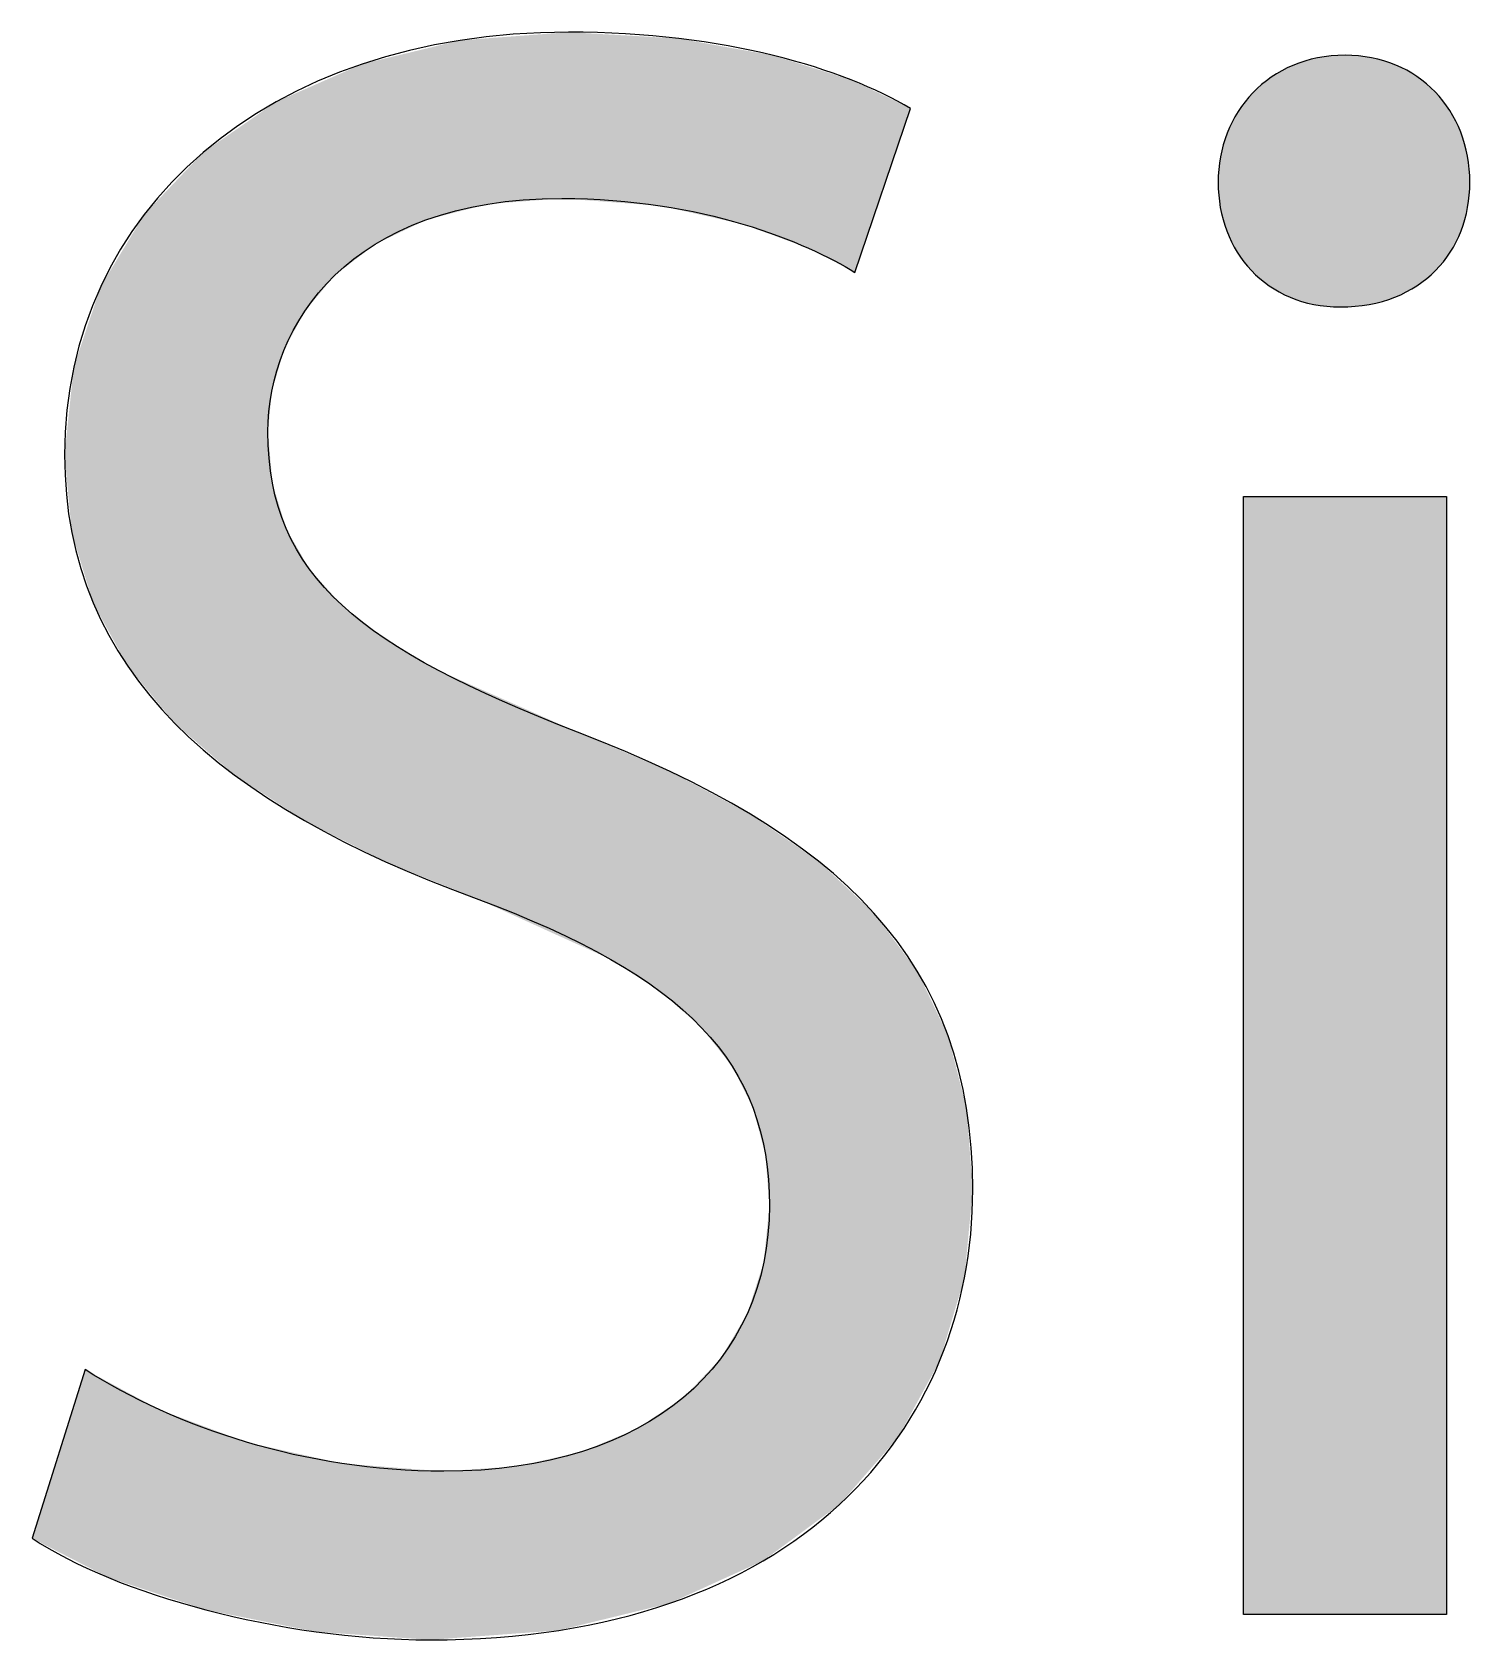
# Model space of a CAD drawing. Extents: x 0 to 360, y -268 to 0.
# Drawn here: x 243.298 to 245.164, y -177.433 to -175.346 of the extents above; entities that cross this region are included whole.
import ezdxf

# ---------------------------------------------------------------- set-up
doc = ezdxf.new("R2010")
doc.units = 0
doc.layers.add('LAYER_1', color=7, linetype='CONTINUOUS')

# ---------------------------------------------------------------- blocks, each defined once
blk = doc.blocks.new('*U263')
at = {"layer": 'LAYER_1', "color": 250}
for points in [[(243.8256, -175.586), (243.8146, -175.3665), (243.8256, -175.3638)], [(243.8325, -175.5842), (243.8256, -175.3638), (243.8325, -175.3622)], [(243.8536, -175.5788), (243.8325, -175.3622), (243.8536, -175.3571)], [(243.8745, -175.5735), (243.8536, -175.3571), (243.8745, -175.3555)], [(243.8898, -175.5696), (243.8745, -175.3555), (243.8898, -175.3543)], [(243.9272, -175.5667), (243.8898, -175.3543), (243.9272, -175.3515)], [(243.9817, -175.5625), (243.9272, -175.3515), (243.9817, -175.3474)], [(243.9855, -175.5622), (243.9817, -175.3474), (243.9855, -175.3471)], [(243.9944, -175.5629), (243.9855, -175.3471), (243.9944, -175.3464)], [(243.9855, -175.5622), (243.9855, -175.3471), (243.9944, -175.5629)], [(243.9944, -175.5629), (243.9944, -175.3464), (244.0061, -175.5638)], [(244.0061, -175.5638), (244.0061, -175.3471), (244.011, -175.5641)], [(244.011, -175.5641), (244.011, -175.3474), (244.0491, -175.567)], [(244.0491, -175.567), (244.0491, -175.3496), (244.0833, -175.5695)], [(244.0833, -175.5695), (244.0833, -175.3515), (244.1131, -175.5718)], [(244.1131, -175.5718), (244.1131, -175.3533), (244.1148, -175.5721)], [(244.1148, -175.5721), (244.1148, -175.3534), (244.1258, -175.5746)], [(244.1258, -175.5746), (244.1258, -175.354), (244.1263, -175.5747)], [(244.1263, -175.5747), (244.1263, -175.354), (244.1376, -175.5772)], [(244.1376, -175.5772), (244.1376, -175.3547), (244.1437, -175.5785)], [(244.1437, -175.5785), (244.1437, -175.3558), (244.167, -175.5837)], [(244.167, -175.5837), (244.167, -175.36), (244.1915, -175.5892)], [(244.1915, -175.5892), (244.1915, -175.3644), (244.2065, -175.5925)], [(243.7435, -175.6217), (243.7266, -175.3878), (243.7435, -175.3837)], [(243.7564, -175.6155), (243.7435, -175.3837), (243.7564, -175.3806)], [(243.7568, -175.6153), (243.7564, -175.3806), (243.7568, -175.3805)], [(243.8094, -175.5902), (243.7568, -175.3805), (243.8094, -175.3678)], [(243.8146, -175.5888), (243.8094, -175.3678), (243.8146, -175.3665)], [(244.2065, -175.5925), (244.2065, -175.3671), (244.2206, -175.5956)], [(244.2206, -175.5956), (244.2206, -175.3696), (244.2264, -175.5977)], [(244.2264, -175.5977), (244.2264, -175.3706), (244.2304, -175.5992)], [(244.2304, -175.5992), (244.2304, -175.3714), (244.2338, -175.6005)], [(244.2338, -175.6005), (244.2338, -175.372), (244.2469, -175.6053)], [(244.2469, -175.6053), (244.2469, -175.3743), (244.2476, -175.6055)], [(244.2476, -175.6055), (244.2476, -175.3745), (244.2497, -175.6063)], [(244.2497, -175.6063), (244.2497, -175.3748), (244.2549, -175.6082)], [(244.2549, -175.6082), (244.2549, -175.3758), (244.2602, -175.6101)], [(244.2602, -175.6101), (244.2602, -175.3767), (244.3056, -175.6268)], [(243.6913, -175.6619), (243.6669, -175.4141), (243.6913, -175.4033)], [(243.7004, -175.6549), (243.6913, -175.4033), (243.7004, -175.3993)], [(243.7006, -175.6547), (243.7004, -175.3993), (243.7006, -175.3993)], [(243.7266, -175.6347), (243.7006, -175.3993), (243.7266, -175.3878)], [(244.3056, -175.6268), (244.3056, -175.391), (244.3185, -175.6335)], [(244.3185, -175.6335), (244.3185, -175.395), (244.3455, -175.6476)], [(244.3455, -175.6476), (244.3455, -175.4035), (244.3609, -175.6556)], [(243.6518, -175.7091), (243.6279, -175.4312), (243.6518, -175.4207)], [(243.6521, -175.7086), (243.6518, -175.4207), (243.6521, -175.4206)], [(243.6579, -175.7017), (243.6521, -175.4206), (243.6579, -175.418)], [(243.6669, -175.691), (243.6579, -175.418), (243.6669, -175.4141)], [(244.3609, -175.6556), (244.3609, -175.4083), (244.3658, -175.6582)], [(243.6044, -176.3388), (243.5764, -175.4637), (243.6044, -175.4442)], [(243.6095, -175.8124), (243.6044, -175.4442), (243.6095, -175.4408)], [(243.6102, -175.8098), (243.6095, -175.4408), (243.6102, -175.4402)], [(243.6149, -175.794), (243.6102, -175.4402), (243.6149, -175.437)], [(243.6251, -175.7595), (243.6149, -175.437), (243.6251, -175.4325)], [(243.6279, -175.7542), (243.6251, -175.4325), (243.6279, -175.4312)], [(243.5764, -176.3206), (243.5605, -175.4747), (243.5764, -175.4637)], [(243.5764, -176.3206), (243.5764, -175.4637), (243.6044, -176.3388)], [(243.5605, -176.3102), (243.524, -175.5), (243.5605, -175.4747)], [(243.5605, -176.3102), (243.5605, -175.4747), (243.5764, -176.3206)], [(243.5202, -176.2752), (243.4838, -175.541), (243.5202, -175.5026)], [(243.524, -176.2785), (243.5202, -175.5026), (243.524, -175.5)], [(243.5202, -176.2752), (243.5202, -175.5026), (243.524, -176.2785)], [(243.524, -176.2785), (243.524, -175.5), (243.5605, -176.3102)], [(243.4838, -176.2436), (243.4642, -175.5616), (243.4838, -175.541)], [(243.4838, -176.2436), (243.4838, -175.541), (243.5202, -176.2752)], [(243.4642, -176.2199), (243.4439, -175.5831), (243.4642, -175.5616)], [(243.4642, -176.2199), (243.4642, -175.5616), (243.4838, -176.2436)], [(243.4439, -176.1953), (243.4225, -175.6185), (243.4439, -175.5831)], [(243.4439, -176.1953), (243.4439, -175.5831), (243.4642, -176.2199)], [(243.4225, -176.1694), (243.3974, -175.6601), (243.4225, -175.6185)], [(243.4225, -176.1694), (243.4225, -175.6185), (243.4439, -176.1953)], [(243.3875, -176.1052), (243.3776, -175.7061), (243.3875, -175.6765)], [(243.3974, -176.1233), (243.3875, -175.6765), (243.3974, -175.6601)], [(243.3875, -176.1052), (243.3875, -175.6765), (243.3974, -176.1233)], [(243.3974, -176.1233), (243.3974, -175.6601), (243.4225, -176.1694)], [(243.3776, -176.087), (243.3674, -175.7365), (243.3776, -175.7061)], [(243.3776, -176.087), (243.3776, -175.7061), (243.3875, -176.1052)], [(243.3674, -176.0535), (243.3525, -175.7811), (243.3674, -175.7365)], [(243.3674, -176.0535), (243.3674, -175.7365), (243.3776, -176.087)], [(243.3525, -176.0043), (243.3499, -175.8056), (243.3525, -175.7811)], [(243.3525, -176.0043), (243.3525, -175.7811), (243.3674, -176.0535)], [(243.3499, -175.9958), (243.3405, -175.895), (243.3499, -175.8056)], [(243.3499, -175.9958), (243.3499, -175.8056), (243.3525, -176.0043)], [(243.6044, -176.3388), (243.6044, -175.8651), (243.6095, -176.3421)], [(243.6095, -176.3421), (243.6095, -175.9228), (243.6102, -176.3426)], [(243.6102, -176.3426), (243.6102, -175.9316), (243.6149, -176.3457)], [(243.6149, -176.3457), (243.6149, -175.9472), (243.6251, -176.3524)], [(243.6251, -176.3524), (243.6251, -175.9811), (243.6279, -176.3542)], [(243.6279, -176.3542), (243.6279, -175.9905), (243.6518, -176.3698)], [(243.6518, -176.3698), (243.6518, -176.0323), (243.6521, -176.37)], [(243.6521, -176.37), (243.6521, -176.0328), (243.6579, -176.3729)], [(243.6579, -176.3729), (243.6579, -176.043), (243.6669, -176.3774)], [(243.6669, -176.3774), (243.6669, -176.0529), (243.6913, -176.3899)], [(243.6913, -176.3899), (243.6913, -176.08), (243.7004, -176.3945)], [(243.7004, -176.3945), (243.7004, -176.0901), (243.7006, -176.3946)], [(243.7006, -176.3946), (243.7006, -176.0903), (243.7266, -176.4077)], [(243.7266, -176.4077), (243.7266, -176.1106), (243.7435, -176.4163)], [(243.7435, -176.4163), (243.7435, -176.1238), (243.7564, -176.4229)], [(243.7564, -176.4229), (243.7564, -176.1339), (243.7568, -176.4231)], [(243.7568, -176.4231), (243.7568, -176.1341), (243.8094, -176.4444)], [(243.8094, -176.4444), (243.8094, -176.1653), (243.8146, -176.4465)], [(243.8146, -176.4465), (243.8146, -176.1684), (243.8256, -176.4509)], [(243.8256, -176.4509), (243.8256, -176.175), (243.8325, -176.4537)], [(243.8325, -176.4537), (243.8325, -176.178), (243.8536, -176.4622)], [(243.8536, -176.4622), (243.8536, -176.1873), (243.8745, -176.4707)], [(243.8745, -176.4707), (243.8745, -176.1966), (243.8898, -176.4776)], [(243.8898, -176.4776), (243.8898, -176.2034), (243.9272, -176.4946)], [(243.9272, -176.4946), (243.9272, -176.2199), (243.9817, -176.5194)], [(243.9817, -176.5194), (243.9817, -176.2441), (243.9855, -176.521)], [(243.9855, -176.521), (243.9855, -176.2457), (243.9944, -176.5251)], [(243.9944, -176.5251), (243.9944, -176.2497), (244.0061, -176.5304)], [(244.0061, -176.5304), (244.0061, -176.2549), (244.011, -176.5326)], [(244.011, -176.5326), (244.011, -176.2569), (244.0491, -176.5499)], [(244.0491, -176.5499), (244.0491, -176.2732), (244.0833, -176.5722)], [(244.0833, -176.5722), (244.0833, -176.2878), (244.1131, -176.5916)], [(244.1131, -176.5916), (244.1131, -176.3005), (244.1148, -176.5927)], [(244.1148, -176.5927), (244.1148, -176.3012), (244.1258, -176.6024)], [(244.1258, -176.6024), (244.1258, -176.3059), (244.1263, -176.6028)], [(244.1263, -176.6028), (244.1263, -176.3061), (244.1376, -176.6127)], [(244.1376, -176.6127), (244.1376, -176.3121), (244.1437, -176.6181)], [(244.1437, -176.6181), (244.1437, -176.3154), (244.167, -176.6386)], [(244.167, -176.6386), (244.167, -176.3278), (244.1915, -176.6696)], [(244.1915, -176.6696), (244.1915, -176.3408), (244.2065, -176.6885)], [(244.2065, -176.6885), (244.2065, -176.3488), (244.2206, -176.7167)], [(244.2206, -176.7167), (244.2206, -176.3563), (244.2264, -176.7282)], [(244.2264, -176.7282), (244.2264, -176.3594), (244.2304, -176.7363)], [(244.2304, -176.7363), (244.2304, -176.3616), (244.2338, -176.7431)], [(244.2338, -176.7431), (244.2338, -176.3639), (244.2469, -176.7926)], [(244.2469, -176.7926), (244.2469, -176.373), (244.2476, -176.7954)], [(244.2476, -176.7954), (244.2476, -176.3735), (244.2497, -176.8032)], [(244.2497, -176.8032), (244.2497, -176.3749), (244.2549, -176.8695)], [(244.2549, -177.3245), (244.2497, -176.9219), (244.2549, -176.8695)], [(244.2497, -177.3283), (244.2476, -176.9429), (244.2497, -176.9219)], [(244.2469, -177.3304), (244.2338, -176.9861), (244.2469, -176.9451)], [(244.2476, -177.3298), (244.2469, -176.9451), (244.2476, -176.9429)], [(244.2338, -177.3363), (244.2304, -176.9968), (244.2338, -176.9861)], [(244.2264, -177.3397), (244.2206, -177.0192), (244.2264, -177.0094)], [(244.2304, -177.3379), (244.2264, -177.0094), (244.2304, -176.9968)], [(244.2206, -177.3424), (244.2065, -177.043), (244.2206, -177.0192)], [(244.2065, -177.3488), (244.1915, -177.0682), (244.2065, -177.043)], [(244.1915, -177.3556), (244.167, -177.0939), (244.1915, -177.0682)], [(243.3674, -177.3368), (243.3525, -177.1297), (243.3674, -177.0824)], [(243.3674, -177.3368), (243.3674, -177.0824), (243.3776, -177.342)], [(243.3776, -177.342), (243.3776, -177.0879), (243.3875, -177.3471)], [(243.3875, -177.3471), (243.3875, -177.0932), (243.3974, -177.3522)], [(244.167, -177.3668), (244.1437, -177.1184), (244.167, -177.0939)], [(243.3974, -177.3522), (243.3974, -177.0985), (243.4225, -177.3605)], [(243.4225, -177.3605), (243.4225, -177.1121), (243.4439, -177.3676)], [(244.1437, -177.3774), (244.1376, -177.1225), (244.1437, -177.1184)], [(243.3499, -177.3278), (243.3405, -177.1678), (243.3499, -177.1379)], [(243.3525, -177.3291), (243.3499, -177.1379), (243.3525, -177.1297)], [(243.3499, -177.3278), (243.3499, -177.1379), (243.3525, -177.3291)], [(243.3525, -177.3291), (243.3525, -177.1297), (243.3674, -177.3368)], [(243.4439, -177.3676), (243.4439, -177.1236), (243.4642, -177.3744)], [(243.4642, -177.3744), (243.4642, -177.1346), (243.4838, -177.3808)], [(244.1131, -177.3887), (244.0833, -177.159), (244.1131, -177.139)], [(244.1148, -177.3883), (244.1131, -177.139), (244.1148, -177.1378)], [(244.1258, -177.3856), (244.1148, -177.1378), (244.1258, -177.1304)], [(244.1263, -177.3854), (244.1258, -177.1304), (244.1263, -177.1301)], [(244.1376, -177.3802), (244.1263, -177.1301), (244.1376, -177.1225)], [(243.4838, -177.3808), (243.4838, -177.1419), (243.5202, -177.3929)], [(243.5202, -177.3929), (243.5202, -177.1555), (243.524, -177.3941)], [(243.524, -177.3941), (243.524, -177.1569), (243.5605, -177.4014)], [(244.0833, -177.396), (244.0491, -177.1733), (244.0833, -177.159)], [(243.3405, -177.323), (243.2985, -177.3013), (243.3405, -177.1678)], [(243.3405, -177.323), (243.3405, -177.1678), (243.3499, -177.3278)], [(243.5605, -177.4014), (243.5605, -177.1705), (243.5764, -177.4046)], [(243.5764, -177.4046), (243.5764, -177.1765), (243.6044, -177.4102)], [(244.0491, -177.4043), (244.011, -177.1891), (244.0491, -177.1733)], [(243.6044, -177.4102), (243.6044, -177.1827), (243.6095, -177.4112)], [(243.6095, -177.4112), (243.6095, -177.1839), (243.6102, -177.4113)], [(243.6102, -177.4113), (243.6102, -177.184), (243.6149, -177.4123)], [(243.6149, -177.4123), (243.6149, -177.1851), (243.6251, -177.4143)], [(243.6251, -177.4143), (243.6251, -177.1874), (243.6279, -177.4149)], [(243.6279, -177.4149), (243.6279, -177.188), (243.6518, -177.4196)], [(243.6518, -177.4196), (243.6518, -177.1934), (243.6521, -177.4197)], [(243.6521, -177.4197), (243.6521, -177.1934), (243.6579, -177.4208)], [(243.6579, -177.4208), (243.6579, -177.1947), (243.6669, -177.4226)], [(243.6669, -177.4226), (243.6669, -177.1967), (243.6913, -177.4243)], [(243.9817, -177.4208), (243.9272, -177.2079), (243.9817, -177.1957)], [(243.9855, -177.4199), (243.9817, -177.1957), (243.9855, -177.1948)], [(243.9944, -177.4177), (243.9855, -177.1948), (243.9944, -177.1928)], [(244.0061, -177.4148), (243.9944, -177.1928), (244.0061, -177.1902)], [(244.011, -177.4136), (244.0061, -177.1902), (244.011, -177.1891)], [(243.6913, -177.4243), (243.6913, -177.2022), (243.7004, -177.425)], [(243.7004, -177.425), (243.7004, -177.2043), (243.7006, -177.425)], [(243.7006, -177.425), (243.7006, -177.2043), (243.7266, -177.4268)], [(243.7266, -177.4268), (243.7266, -177.2062), (243.7435, -177.428)], [(243.7435, -177.428), (243.7435, -177.2075), (243.7564, -177.429)], [(243.7564, -177.429), (243.7564, -177.2085), (243.7568, -177.429)], [(243.7568, -177.429), (243.7568, -177.2086), (243.8094, -177.4327)], [(243.8094, -177.4327), (243.8094, -177.2126), (243.8146, -177.4331)], [(243.8536, -177.4302), (243.8325, -177.2143), (243.8536, -177.2129)], [(243.8745, -177.4287), (243.8536, -177.2129), (243.8745, -177.2115)], [(243.8898, -177.4276), (243.8745, -177.2115), (243.8898, -177.2104)], [(243.9272, -177.4248), (243.8898, -177.2104), (243.9272, -177.2079)]]:
    blk.add_solid(points, dxfattribs=at)
at = {"layer": 'LAYER_1', "color": 250, "extrusion": (0, 0, -1)}
for points in [[(-243.8256, -175.586), (-243.8256, -175.3638), (-243.8325, -175.5842)], [(-243.8325, -175.5842), (-243.8325, -175.3622), (-243.8536, -175.5788)], [(-243.8536, -175.5788), (-243.8536, -175.3571), (-243.8745, -175.5735)], [(-243.8745, -175.5735), (-243.8745, -175.3555), (-243.8898, -175.5696)], [(-243.8898, -175.5696), (-243.8898, -175.3543), (-243.9272, -175.5667)], [(-243.9272, -175.5667), (-243.9272, -175.3515), (-243.9817, -175.5625)], [(-243.9817, -175.5625), (-243.9817, -175.3474), (-243.9855, -175.5622)], [(-244.0061, -175.5638), (-243.9944, -175.3464), (-244.0061, -175.3471)], [(-244.011, -175.5641), (-244.0061, -175.3471), (-244.011, -175.3474)], [(-244.0491, -175.567), (-244.011, -175.3474), (-244.0491, -175.3496)], [(-244.0833, -175.5695), (-244.0491, -175.3496), (-244.0833, -175.3515)], [(-244.1131, -175.5718), (-244.0833, -175.3515), (-244.1131, -175.3533)], [(-244.1148, -175.5721), (-244.1131, -175.3533), (-244.1148, -175.3534)], [(-244.1258, -175.5746), (-244.1148, -175.3534), (-244.1258, -175.354)], [(-244.1263, -175.5747), (-244.1258, -175.354), (-244.1263, -175.354)], [(-244.1376, -175.5772), (-244.1263, -175.354), (-244.1376, -175.3547)], [(-244.1437, -175.5785), (-244.1376, -175.3547), (-244.1437, -175.3558)], [(-244.167, -175.5837), (-244.1437, -175.3558), (-244.167, -175.36)], [(-244.1915, -175.5892), (-244.167, -175.36), (-244.1915, -175.3644)], [(-244.2065, -175.5925), (-244.1915, -175.3644), (-244.2065, -175.3671)], [(-243.7435, -175.6217), (-243.7435, -175.3837), (-243.7564, -175.6155)], [(-243.7564, -175.6155), (-243.7564, -175.3806), (-243.7568, -175.6153)], [(-243.7568, -175.6153), (-243.7568, -175.3805), (-243.8094, -175.5902)], [(-243.8094, -175.5902), (-243.8094, -175.3678), (-243.8146, -175.5888)], [(-243.8146, -175.5888), (-243.8146, -175.3665), (-243.8256, -175.586)], [(-244.2206, -175.5956), (-244.2065, -175.3671), (-244.2206, -175.3696)], [(-244.2264, -175.5977), (-244.2206, -175.3696), (-244.2264, -175.3706)], [(-244.2304, -175.5992), (-244.2264, -175.3706), (-244.2304, -175.3714)], [(-244.2338, -175.6005), (-244.2304, -175.3714), (-244.2338, -175.372)], [(-244.2469, -175.6053), (-244.2338, -175.372), (-244.2469, -175.3743)], [(-244.2476, -175.6055), (-244.2469, -175.3743), (-244.2476, -175.3745)], [(-244.2497, -175.6063), (-244.2476, -175.3745), (-244.2497, -175.3748)], [(-244.2549, -175.6082), (-244.2497, -175.3748), (-244.2549, -175.3758)], [(-244.2602, -175.6101), (-244.2549, -175.3758), (-244.2602, -175.3767)], [(-244.3056, -175.6268), (-244.2602, -175.3767), (-244.3056, -175.391)], [(-243.6913, -175.6619), (-243.6913, -175.4033), (-243.7004, -175.6549)], [(-243.7004, -175.6549), (-243.7004, -175.3993), (-243.7006, -175.6547)], [(-243.7006, -175.6547), (-243.7006, -175.3993), (-243.7266, -175.6347)], [(-243.7266, -175.6347), (-243.7266, -175.3878), (-243.7435, -175.6217)], [(-244.3185, -175.6335), (-244.3056, -175.391), (-244.3185, -175.395)], [(-244.3455, -175.6476), (-244.3185, -175.395), (-244.3455, -175.4035)], [(-244.3609, -175.6556), (-244.3455, -175.4035), (-244.3609, -175.4083)], [(-243.6518, -175.7091), (-243.6518, -175.4207), (-243.6521, -175.7086)], [(-243.6521, -175.7086), (-243.6521, -175.4206), (-243.6579, -175.7017)], [(-243.6579, -175.7017), (-243.6579, -175.418), (-243.6669, -175.691)], [(-243.6669, -175.691), (-243.6669, -175.4141), (-243.6913, -175.6619)], [(-244.3658, -175.6582), (-244.3609, -175.4083), (-244.3658, -175.4107)], [(-244.3658, -175.6582), (-244.3658, -175.4107), (-244.3906, -175.5852)], [(-244.3906, -175.5852), (-244.3658, -175.4107), (-244.3906, -175.4225)], [(-244.3906, -175.5852), (-244.3906, -175.4225), (-244.4217, -175.4938)], [(-244.4217, -175.4938), (-244.3906, -175.4225), (-244.4217, -175.4374)], [(-243.6044, -175.8651), (-243.6044, -175.4442), (-243.6095, -175.8124)], [(-243.6095, -175.8124), (-243.6095, -175.4408), (-243.6102, -175.8098)], [(-243.6102, -175.8098), (-243.6102, -175.4402), (-243.6149, -175.794)], [(-243.6149, -175.794), (-243.6149, -175.437), (-243.6251, -175.7595)], [(-243.6251, -175.7595), (-243.6251, -175.4325), (-243.6279, -175.7542)], [(-243.6279, -175.7542), (-243.6279, -175.4312), (-243.6518, -175.7091)], [(-244.4217, -175.4938), (-244.4217, -175.4374), (-244.4381, -175.4453)], [(-243.6095, -176.3421), (-243.6044, -175.8651), (-243.6095, -175.9228)], [(-243.6102, -176.3426), (-243.6095, -175.9228), (-243.6102, -175.9316)], [(-243.6149, -176.3457), (-243.6102, -175.9316), (-243.6149, -175.9472)], [(-243.6251, -176.3524), (-243.6149, -175.9472), (-243.6251, -175.9811)], [(-243.6279, -176.3542), (-243.6251, -175.9811), (-243.6279, -175.9905)], [(-243.6518, -176.3698), (-243.6279, -175.9905), (-243.6518, -176.0323)], [(-243.6521, -176.37), (-243.6518, -176.0323), (-243.6521, -176.0328)], [(-243.6579, -176.3729), (-243.6521, -176.0328), (-243.6579, -176.043)], [(-243.6669, -176.3774), (-243.6579, -176.043), (-243.6669, -176.0529)], [(-243.6913, -176.3899), (-243.6669, -176.0529), (-243.6913, -176.08)], [(-243.7004, -176.3945), (-243.6913, -176.08), (-243.7004, -176.0901)], [(-243.7006, -176.3946), (-243.7004, -176.0901), (-243.7006, -176.0903)], [(-243.7266, -176.4077), (-243.7006, -176.0903), (-243.7266, -176.1106)], [(-243.7435, -176.4163), (-243.7266, -176.1106), (-243.7435, -176.1238)], [(-243.7564, -176.4229), (-243.7435, -176.1238), (-243.7564, -176.1339)], [(-243.7568, -176.4231), (-243.7564, -176.1339), (-243.7568, -176.1341)], [(-243.8094, -176.4444), (-243.7568, -176.1341), (-243.8094, -176.1653)], [(-243.8146, -176.4465), (-243.8094, -176.1653), (-243.8146, -176.1684)], [(-243.8256, -176.4509), (-243.8146, -176.1684), (-243.8256, -176.175)], [(-243.8325, -176.4537), (-243.8256, -176.175), (-243.8325, -176.178)], [(-243.8536, -176.4622), (-243.8325, -176.178), (-243.8536, -176.1873)], [(-243.8745, -176.4707), (-243.8536, -176.1873), (-243.8745, -176.1966)], [(-243.8898, -176.4776), (-243.8745, -176.1966), (-243.8898, -176.2034)], [(-243.9272, -176.4946), (-243.8898, -176.2034), (-243.9272, -176.2199)], [(-243.9817, -176.5194), (-243.9272, -176.2199), (-243.9817, -176.2441)], [(-243.9855, -176.521), (-243.9817, -176.2441), (-243.9855, -176.2457)], [(-243.9944, -176.5251), (-243.9855, -176.2457), (-243.9944, -176.2497)], [(-244.0061, -176.5304), (-243.9944, -176.2497), (-244.0061, -176.2549)], [(-244.011, -176.5326), (-244.0061, -176.2549), (-244.011, -176.2569)], [(-244.0491, -176.5499), (-244.011, -176.2569), (-244.0491, -176.2732)], [(-244.0833, -176.5722), (-244.0491, -176.2732), (-244.0833, -176.2878)], [(-244.1131, -176.5916), (-244.0833, -176.2878), (-244.1131, -176.3005)], [(-244.1148, -176.5927), (-244.1131, -176.3005), (-244.1148, -176.3012)], [(-244.1258, -176.6024), (-244.1148, -176.3012), (-244.1258, -176.3059)], [(-244.1263, -176.6028), (-244.1258, -176.3059), (-244.1263, -176.3061)], [(-244.1376, -176.6127), (-244.1263, -176.3061), (-244.1376, -176.3121)], [(-244.1437, -176.6181), (-244.1376, -176.3121), (-244.1437, -176.3154)], [(-244.167, -176.6386), (-244.1437, -176.3154), (-244.167, -176.3278)], [(-244.1915, -176.6696), (-244.167, -176.3278), (-244.1915, -176.3408)], [(-244.2065, -176.6885), (-244.1915, -176.3408), (-244.2065, -176.3488)], [(-244.2206, -176.7167), (-244.2065, -176.3488), (-244.2206, -176.3563)], [(-244.2264, -176.7282), (-244.2206, -176.3563), (-244.2264, -176.3594)], [(-244.2304, -176.7363), (-244.2264, -176.3594), (-244.2304, -176.3616)], [(-244.2338, -176.7431), (-244.2304, -176.3616), (-244.2338, -176.3639)], [(-244.2469, -176.7926), (-244.2338, -176.3639), (-244.2469, -176.373)], [(-244.2476, -176.7954), (-244.2469, -176.373), (-244.2476, -176.3735)], [(-244.2497, -176.8032), (-244.2476, -176.3735), (-244.2497, -176.3749)], [(-244.2549, -176.8695), (-244.2497, -176.3749), (-244.2549, -176.3784)], [(-244.2549, -177.3245), (-244.2549, -176.3784), (-244.2602, -177.3206)], [(-244.2602, -177.3206), (-244.2549, -176.3784), (-244.2602, -176.3821)], [(-244.2602, -177.3206), (-244.2602, -176.3821), (-244.3056, -177.2871)], [(-244.3056, -177.2871), (-244.2602, -176.3821), (-244.3056, -176.4135)], [(-244.3056, -177.2871), (-244.3056, -176.4135), (-244.3185, -177.2776)], [(-244.3185, -177.2776), (-244.3056, -176.4135), (-244.3185, -176.4224)], [(-244.3185, -177.2776), (-244.3185, -176.4224), (-244.3455, -177.2578)], [(-244.3455, -177.2578), (-244.3185, -176.4224), (-244.3455, -176.4476)], [(-244.3455, -177.2578), (-244.3455, -176.4476), (-244.3609, -177.2401)], [(-244.3609, -177.2401), (-244.3455, -176.4476), (-244.3609, -176.462)], [(-244.3609, -177.2401), (-244.3609, -176.462), (-244.3658, -177.2345)], [(-244.3658, -177.2345), (-244.3609, -176.462), (-244.3658, -176.4666)], [(-244.3658, -177.2345), (-244.3658, -176.4666), (-244.3906, -177.2061)], [(-244.3906, -177.2061), (-244.3658, -176.4666), (-244.3906, -176.4899)], [(-244.3906, -177.2061), (-244.3906, -176.4899), (-244.4217, -177.1705)], [(-244.4217, -177.1705), (-244.3906, -176.4899), (-244.4217, -176.5315)], [(-244.4217, -177.1705), (-244.4217, -176.5315), (-244.4381, -177.1404)], [(-244.4381, -177.1404), (-244.4217, -176.5315), (-244.4381, -176.5536)], [(-244.4381, -177.1404), (-244.4381, -176.5536), (-244.4467, -177.1247)], [(-244.4467, -177.1247), (-244.4381, -176.5536), (-244.4467, -176.565)], [(-244.4467, -177.1247), (-244.4467, -176.565), (-244.4758, -177.0714)], [(-244.4758, -177.0714), (-244.4467, -176.565), (-244.4758, -176.6261)], [(-244.4758, -177.0714), (-244.4758, -176.6261), (-244.4867, -177.0347)], [(-244.4867, -177.0347), (-244.4758, -176.6261), (-244.4867, -176.6491)], [(-244.4867, -177.0347), (-244.4867, -176.6491), (-244.5081, -176.9632)], [(-244.5081, -176.9632), (-244.4867, -176.6491), (-244.5081, -176.7326)], [(-244.5081, -176.9632), (-244.5081, -176.7326), (-244.5107, -176.9343)], [(-244.5107, -176.9343), (-244.5081, -176.7326), (-244.5107, -176.7432)], [(-244.5107, -176.9343), (-244.5107, -176.7432), (-244.5188, -176.8485)], [(-244.2497, -177.3283), (-244.2497, -176.9219), (-244.2549, -177.3245)], [(-244.2469, -177.3304), (-244.2469, -176.9451), (-244.2476, -177.3298)], [(-244.2476, -177.3298), (-244.2476, -176.9429), (-244.2497, -177.3283)], [(-244.2338, -177.3363), (-244.2338, -176.9861), (-244.2469, -177.3304)], [(-244.2264, -177.3397), (-244.2264, -177.0094), (-244.2304, -177.3379)], [(-244.2304, -177.3379), (-244.2304, -176.9968), (-244.2338, -177.3363)], [(-244.2206, -177.3424), (-244.2206, -177.0192), (-244.2264, -177.3397)], [(-244.2065, -177.3488), (-244.2065, -177.043), (-244.2206, -177.3424)], [(-244.1915, -177.3556), (-244.1915, -177.0682), (-244.2065, -177.3488)], [(-243.3776, -177.342), (-243.3674, -177.0824), (-243.3776, -177.0879)], [(-243.3875, -177.3471), (-243.3776, -177.0879), (-243.3875, -177.0932)], [(-243.3974, -177.3522), (-243.3875, -177.0932), (-243.3974, -177.0985)], [(-244.167, -177.3668), (-244.167, -177.0939), (-244.1915, -177.3556)], [(-243.4225, -177.3605), (-243.3974, -177.0985), (-243.4225, -177.1121)], [(-243.4439, -177.3676), (-243.4225, -177.1121), (-243.4439, -177.1236)], [(-244.1437, -177.3774), (-244.1437, -177.1184), (-244.167, -177.3668)], [(-243.4642, -177.3744), (-243.4439, -177.1236), (-243.4642, -177.1346)], [(-243.4838, -177.3808), (-243.4642, -177.1346), (-243.4838, -177.1419)], [(-244.1131, -177.3887), (-244.1131, -177.139), (-244.1148, -177.3883)], [(-244.1148, -177.3883), (-244.1148, -177.1378), (-244.1258, -177.3856)], [(-244.1258, -177.3856), (-244.1258, -177.1304), (-244.1263, -177.3854)], [(-244.1263, -177.3854), (-244.1263, -177.1301), (-244.1376, -177.3802)], [(-244.1376, -177.3802), (-244.1376, -177.1225), (-244.1437, -177.3774)], [(-243.5202, -177.3929), (-243.4838, -177.1419), (-243.5202, -177.1555)], [(-243.524, -177.3941), (-243.5202, -177.1555), (-243.524, -177.1569)], [(-243.5605, -177.4014), (-243.524, -177.1569), (-243.5605, -177.1705)], [(-244.0833, -177.396), (-244.0833, -177.159), (-244.1131, -177.3887)], [(-243.5764, -177.4046), (-243.5605, -177.1705), (-243.5764, -177.1765)], [(-243.6044, -177.4102), (-243.5764, -177.1765), (-243.6044, -177.1827)], [(-244.0491, -177.4043), (-244.0491, -177.1733), (-244.0833, -177.396)], [(-243.6095, -177.4112), (-243.6044, -177.1827), (-243.6095, -177.1839)], [(-243.6102, -177.4113), (-243.6095, -177.1839), (-243.6102, -177.184)], [(-243.6149, -177.4123), (-243.6102, -177.184), (-243.6149, -177.1851)], [(-243.6251, -177.4143), (-243.6149, -177.1851), (-243.6251, -177.1874)], [(-243.6279, -177.4149), (-243.6251, -177.1874), (-243.6279, -177.188)], [(-243.6518, -177.4196), (-243.6279, -177.188), (-243.6518, -177.1934)], [(-243.6521, -177.4197), (-243.6518, -177.1934), (-243.6521, -177.1934)], [(-243.6579, -177.4208), (-243.6521, -177.1934), (-243.6579, -177.1947)], [(-243.6669, -177.4226), (-243.6579, -177.1947), (-243.6669, -177.1967)], [(-243.6913, -177.4243), (-243.6669, -177.1967), (-243.6913, -177.2022)], [(-243.9817, -177.4208), (-243.9817, -177.1957), (-243.9855, -177.4199)], [(-243.9855, -177.4199), (-243.9855, -177.1948), (-243.9944, -177.4177)], [(-243.9944, -177.4177), (-243.9944, -177.1928), (-244.0061, -177.4148)], [(-244.0061, -177.4148), (-244.0061, -177.1902), (-244.011, -177.4136)], [(-244.011, -177.4136), (-244.011, -177.1891), (-244.0491, -177.4043)], [(-243.7004, -177.425), (-243.6913, -177.2022), (-243.7004, -177.2043)], [(-243.7006, -177.425), (-243.7004, -177.2043), (-243.7006, -177.2043)], [(-243.7266, -177.4268), (-243.7006, -177.2043), (-243.7266, -177.2062)], [(-243.7435, -177.428), (-243.7266, -177.2062), (-243.7435, -177.2075)], [(-243.7564, -177.429), (-243.7435, -177.2075), (-243.7564, -177.2085)], [(-243.7568, -177.429), (-243.7564, -177.2085), (-243.7568, -177.2086)], [(-243.8094, -177.4327), (-243.7568, -177.2086), (-243.8094, -177.2126)], [(-243.8146, -177.4331), (-243.8094, -177.2126), (-243.8146, -177.213)], [(-243.8146, -177.4331), (-243.8146, -177.213), (-243.8256, -177.4323)], [(-243.8256, -177.4323), (-243.8146, -177.213), (-243.8256, -177.2138)], [(-243.8256, -177.4323), (-243.8256, -177.2138), (-243.8325, -177.4318)], [(-243.8325, -177.4318), (-243.8256, -177.2138), (-243.8325, -177.2143)], [(-243.8325, -177.4318), (-243.8325, -177.2143), (-243.8536, -177.4302)], [(-243.8536, -177.4302), (-243.8536, -177.2129), (-243.8745, -177.4287)], [(-243.8745, -177.4287), (-243.8745, -177.2115), (-243.8898, -177.4276)], [(-243.8898, -177.4276), (-243.8898, -177.2104), (-243.9272, -177.4248)], [(-243.9272, -177.4248), (-243.9272, -177.2079), (-243.9817, -177.4208)]]:
    blk.add_solid(points, dxfattribs=at)
blk = doc.blocks.new('*U264')
at = {"layer": 'LAYER_1', "color": 250}
for points in [[(244.9454, -175.6959), (244.9342, -175.3895), (244.9454, -175.3855)], [(244.9497, -175.697), (244.9454, -175.3855), (244.9497, -175.3839)], [(244.9454, -175.6959), (244.9454, -175.3855), (244.9497, -175.697)], [(244.9612, -175.6999), (244.9497, -175.3839), (244.9612, -175.381)], [(244.9497, -175.697), (244.9497, -175.3839), (244.9612, -175.6999)], [(244.9662, -175.7006), (244.9612, -175.381), (244.9662, -175.3798)], [(244.9612, -175.6999), (244.9612, -175.381), (244.9662, -175.7006)], [(244.978, -175.7023), (244.9662, -175.3798), (244.978, -175.3781)], [(244.9662, -175.7006), (244.9662, -175.3798), (244.978, -175.7023)], [(244.9836, -175.7026), (244.978, -175.3781), (244.9836, -175.3772)], [(244.978, -175.7023), (244.978, -175.3781), (244.9836, -175.7026)], [(244.9956, -175.7031), (244.9836, -175.3772), (244.9956, -175.3767)], [(244.9836, -175.7026), (244.9836, -175.3772), (244.9956, -175.7031)], [(245.0018, -175.7029), (244.9956, -175.3767), (245.0018, -175.3764)], [(244.9033, -175.6756), (244.8936, -175.4144), (244.9033, -175.4069)], [(244.906, -175.6773), (244.9033, -175.4069), (244.906, -175.4048)], [(244.9033, -175.6756), (244.9033, -175.4069), (244.906, -175.6773)], [(244.9164, -175.6837), (244.906, -175.4048), (244.9164, -175.3985)], [(244.906, -175.6773), (244.906, -175.4048), (244.9164, -175.6837)], [(244.9196, -175.6853), (244.9164, -175.3985), (244.9196, -175.3965)], [(244.9164, -175.6837), (244.9164, -175.3985), (244.9196, -175.6853)], [(244.9304, -175.6905), (244.9196, -175.3965), (244.9304, -175.3913)], [(244.9196, -175.6853), (244.9196, -175.3965), (244.9304, -175.6905)], [(244.9342, -175.6919), (244.9304, -175.3913), (244.9342, -175.3895)], [(244.9304, -175.6905), (244.9304, -175.3913), (244.9342, -175.6919)], [(244.9342, -175.6919), (244.9342, -175.3895), (244.9454, -175.6959)], [(244.8804, -175.6559), (244.872, -175.4368), (244.8804, -175.4272)], [(244.8822, -175.6576), (244.8804, -175.4272), (244.8822, -175.4251)], [(244.8804, -175.6559), (244.8804, -175.4272), (244.8822, -175.6576)], [(244.8913, -175.6663), (244.8822, -175.4251), (244.8913, -175.4165)], [(244.8822, -175.6576), (244.8822, -175.4251), (244.8913, -175.6663)], [(244.8936, -175.6681), (244.8913, -175.4165), (244.8936, -175.4144)], [(244.8913, -175.6663), (244.8913, -175.4165), (244.8936, -175.6681)], [(244.8936, -175.6681), (244.8936, -175.4144), (244.9033, -175.6756)], [(244.8702, -175.6438), (244.863, -175.4495), (244.8702, -175.4395)], [(244.8706, -175.6444), (244.8702, -175.4395), (244.8706, -175.4388)], [(244.8702, -175.6438), (244.8702, -175.4395), (244.8706, -175.6444)], [(244.872, -175.6461), (244.8706, -175.4388), (244.872, -175.4368)], [(244.8706, -175.6444), (244.8706, -175.4388), (244.872, -175.6461)], [(244.872, -175.6461), (244.872, -175.4368), (244.8804, -175.6559)], [(244.8545, -175.6186), (244.8489, -175.4775), (244.8545, -175.4648)], [(244.8553, -175.62), (244.8545, -175.4648), (244.8553, -175.4631)], [(244.8545, -175.6186), (244.8545, -175.4648), (244.8553, -175.62)], [(244.862, -175.632), (244.8553, -175.4631), (244.862, -175.4514)], [(244.8553, -175.62), (244.8553, -175.4631), (244.862, -175.632)], [(244.863, -175.6335), (244.862, -175.4514), (244.863, -175.4495)], [(244.862, -175.632), (244.862, -175.4514), (244.863, -175.6335)], [(244.863, -175.6335), (244.863, -175.4495), (244.8702, -175.6438)], [(244.8484, -175.6045), (244.8438, -175.4926), (244.8484, -175.479)], [(244.8489, -175.6056), (244.8484, -175.479), (244.8489, -175.4775)], [(244.8484, -175.6045), (244.8484, -175.479), (244.8489, -175.6056)], [(244.8489, -175.6056), (244.8489, -175.4775), (244.8545, -175.6186)], [(244.84, -175.574), (244.8378, -175.5246), (244.84, -175.5092)], [(244.8401, -175.5745), (244.84, -175.5092), (244.8401, -175.5083)], [(244.84, -175.574), (244.84, -175.5092), (244.8401, -175.5745)], [(244.8435, -175.5896), (244.8401, -175.5083), (244.8435, -175.4938)], [(244.8401, -175.5745), (244.8401, -175.5083), (244.8435, -175.5896)], [(244.8438, -175.5904), (244.8435, -175.4938), (244.8438, -175.4926)], [(244.8435, -175.5896), (244.8435, -175.4938), (244.8438, -175.5904)], [(244.8438, -175.5904), (244.8438, -175.4926), (244.8484, -175.6045)], [(244.8378, -175.5579), (244.8371, -175.5412), (244.8378, -175.5253)], [(244.8378, -175.5581), (244.8378, -175.5253), (244.8378, -175.5246)], [(244.8378, -175.5581), (244.8378, -175.5246), (244.84, -175.574)], [(244.8378, -175.5579), (244.8378, -175.5253), (244.8378, -175.5581)]]:
    blk.add_solid(points, dxfattribs=at)
at = {"layer": 'LAYER_1', "color": 250, "extrusion": (0, 0, -1)}
for points in [[(-244.9956, -175.7031), (-244.9956, -175.3767), (-245.0018, -175.7029)], [(-245.0018, -175.7029), (-245.0018, -175.3764), (-245.0148, -175.7023)], [(-245.0148, -175.7023), (-245.0018, -175.3764), (-245.0148, -175.377)], [(-245.0148, -175.7023), (-245.0148, -175.377), (-245.0194, -175.7017)], [(-245.0194, -175.7017), (-245.0148, -175.377), (-245.0194, -175.3772)], [(-245.0194, -175.7017), (-245.0194, -175.3772), (-245.033, -175.6999)], [(-245.033, -175.6999), (-245.0194, -175.3772), (-245.033, -175.3792)], [(-245.033, -175.6999), (-245.033, -175.3792), (-245.0362, -175.6991)], [(-245.0362, -175.6991), (-245.033, -175.3792), (-245.0362, -175.3797)], [(-245.0362, -175.6991), (-245.0362, -175.3797), (-245.0502, -175.6959)], [(-245.0502, -175.6959), (-245.0362, -175.3797), (-245.0502, -175.3831)], [(-245.0502, -175.6959), (-245.0502, -175.3831), (-245.0523, -175.6952)], [(-245.0523, -175.6952), (-245.0502, -175.3831), (-245.0523, -175.3836)], [(-245.0523, -175.6952), (-245.0523, -175.3836), (-245.0663, -175.6905)], [(-245.0663, -175.6905), (-245.0523, -175.3836), (-245.0663, -175.3887)], [(-245.0663, -175.6905), (-245.0663, -175.3887), (-245.0675, -175.69)], [(-245.0675, -175.69), (-245.0663, -175.3887), (-245.0675, -175.3891)], [(-245.0675, -175.69), (-245.0675, -175.3891), (-245.0813, -175.6837)], [(-245.0813, -175.6837), (-245.0675, -175.3891), (-245.0813, -175.3957)], [(-245.0813, -175.6837), (-245.0813, -175.3957), (-245.0817, -175.6834)], [(-245.0817, -175.6834), (-245.0813, -175.3957), (-245.0817, -175.3959)], [(-245.0817, -175.6834), (-245.0817, -175.3959), (-245.0951, -175.6756)], [(-245.0951, -175.6756), (-245.0817, -175.3959), (-245.0951, -175.4041)], [(-245.0951, -175.6756), (-245.0951, -175.4041), (-245.1074, -175.6666)], [(-245.1074, -175.6666), (-245.0951, -175.4041), (-245.1074, -175.4134)], [(-245.1074, -175.6666), (-245.1074, -175.4134), (-245.1077, -175.6663)], [(-245.1077, -175.6663), (-245.1074, -175.4134), (-245.1077, -175.4137)], [(-245.1077, -175.6663), (-245.1077, -175.4137), (-245.1186, -175.6564)], [(-245.1186, -175.6564), (-245.1077, -175.4137), (-245.1186, -175.424)], [(-245.1186, -175.6564), (-245.1186, -175.424), (-245.1191, -175.6559)], [(-245.1191, -175.6559), (-245.1186, -175.424), (-245.1191, -175.4246)], [(-245.1191, -175.6559), (-245.1191, -175.4246), (-245.1288, -175.6451)], [(-245.1288, -175.6451), (-245.1191, -175.4246), (-245.1288, -175.4356)], [(-245.1288, -175.6451), (-245.1288, -175.4356), (-245.1293, -175.6444)], [(-245.1293, -175.6444), (-245.1288, -175.4356), (-245.1293, -175.4365)], [(-245.1293, -175.6444), (-245.1293, -175.4365), (-245.1334, -175.6388)], [(-245.1334, -175.6388), (-245.1293, -175.4365), (-245.1334, -175.4421)], [(-245.1334, -175.6388), (-245.1334, -175.4421), (-245.1377, -175.6328)], [(-245.1377, -175.6328), (-245.1334, -175.4421), (-245.1377, -175.4483)], [(-245.1377, -175.6328), (-245.1377, -175.4483), (-245.1383, -175.632)], [(-245.1383, -175.632), (-245.1377, -175.4483), (-245.1383, -175.4493)], [(-245.1383, -175.632), (-245.1383, -175.4493), (-245.1454, -175.6195)], [(-245.1454, -175.6195), (-245.1383, -175.4493), (-245.1454, -175.4618)], [(-245.1454, -175.6195), (-245.1454, -175.4618), (-245.1459, -175.6186)], [(-245.1459, -175.6186), (-245.1454, -175.4618), (-245.1459, -175.463)], [(-245.1459, -175.6186), (-245.1459, -175.463), (-245.1518, -175.6053)], [(-245.1518, -175.6053), (-245.1459, -175.463), (-245.1518, -175.4763)], [(-245.1518, -175.6053), (-245.1518, -175.4763), (-245.1522, -175.6045)], [(-245.1522, -175.6045), (-245.1518, -175.4763), (-245.1522, -175.4775)], [(-245.1522, -175.6045), (-245.1522, -175.4775), (-245.1569, -175.5903)], [(-245.1569, -175.5903), (-245.1522, -175.4775), (-245.1569, -175.4915)], [(-245.1569, -175.5903), (-245.1569, -175.4915), (-245.1572, -175.5896)], [(-245.1572, -175.5896), (-245.1569, -175.4915), (-245.1572, -175.4926)], [(-245.1572, -175.5896), (-245.1572, -175.4926), (-245.1606, -175.5746)], [(-245.1606, -175.5746), (-245.1572, -175.4926), (-245.1606, -175.5075)], [(-245.1606, -175.5746), (-245.1606, -175.5075), (-245.1608, -175.574)], [(-245.1608, -175.574), (-245.1606, -175.5075), (-245.1608, -175.5084)], [(-245.1608, -175.574), (-245.1608, -175.5084), (-245.1629, -175.5581)], [(-245.1629, -175.5581), (-245.1608, -175.5084), (-245.1629, -175.5241)], [(-245.1629, -175.5581), (-245.1629, -175.5241), (-245.1629, -175.5579)], [(-245.1629, -175.5579), (-245.1629, -175.5241), (-245.1629, -175.5249)], [(-245.1629, -175.5579), (-245.1629, -175.5249), (-245.1637, -175.5412)], [(-244.8702, -177.4002), (-244.8702, -175.949), (-244.8706, -177.4002)], [(-244.8706, -177.4002), (-244.8702, -175.949), (-244.8706, -175.949)], [(-244.8706, -177.4002), (-244.8706, -175.949), (-244.872, -177.4002)], [(-244.872, -177.4002), (-244.8706, -175.949), (-244.872, -175.949)], [(-244.872, -177.4002), (-244.872, -175.949), (-244.8804, -177.4002)], [(-244.8804, -177.4002), (-244.872, -175.949), (-244.8804, -175.949)], [(-244.8804, -177.4002), (-244.8804, -175.949), (-244.8822, -177.4002)], [(-244.8822, -177.4002), (-244.8804, -175.949), (-244.8822, -175.949)], [(-244.8822, -177.4002), (-244.8822, -175.949), (-244.8913, -177.4002)], [(-244.8913, -177.4002), (-244.8822, -175.949), (-244.8913, -175.949)], [(-244.8913, -177.4002), (-244.8913, -175.949), (-244.8936, -177.4002)], [(-244.8936, -177.4002), (-244.8913, -175.949), (-244.8936, -175.949)], [(-244.8936, -177.4002), (-244.8936, -175.949), (-244.9033, -177.4002)], [(-244.9033, -177.4002), (-244.8936, -175.949), (-244.9033, -175.949)], [(-244.9033, -177.4002), (-244.9033, -175.949), (-244.906, -177.4002)], [(-244.906, -177.4002), (-244.9033, -175.949), (-244.906, -175.949)], [(-244.906, -177.4002), (-244.906, -175.949), (-244.9164, -177.4002)], [(-244.9164, -177.4002), (-244.906, -175.949), (-244.9164, -175.949)], [(-244.9164, -177.4002), (-244.9164, -175.949), (-244.9196, -177.4002)], [(-244.9196, -177.4002), (-244.9164, -175.949), (-244.9196, -175.949)], [(-244.9196, -177.4002), (-244.9196, -175.949), (-244.9304, -177.4002)], [(-244.9304, -177.4002), (-244.9196, -175.949), (-244.9304, -175.949)], [(-244.9304, -177.4002), (-244.9304, -175.949), (-244.9342, -177.4002)], [(-244.9342, -177.4002), (-244.9304, -175.949), (-244.9342, -175.949)], [(-244.9342, -177.4002), (-244.9342, -175.949), (-244.9454, -177.4002)], [(-244.9454, -177.4002), (-244.9342, -175.949), (-244.9454, -175.949)], [(-244.9454, -177.4002), (-244.9454, -175.949), (-244.9497, -177.4002)], [(-244.9497, -177.4002), (-244.9454, -175.949), (-244.9497, -175.949)], [(-244.9497, -177.4002), (-244.9497, -175.949), (-244.9612, -177.4002)], [(-244.9612, -177.4002), (-244.9497, -175.949), (-244.9612, -175.949)], [(-244.9612, -177.4002), (-244.9612, -175.949), (-244.9662, -177.4002)], [(-244.9662, -177.4002), (-244.9612, -175.949), (-244.9662, -175.949)], [(-244.9662, -177.4002), (-244.9662, -175.949), (-244.978, -177.4002)], [(-244.978, -177.4002), (-244.9662, -175.949), (-244.978, -175.949)], [(-244.978, -177.4002), (-244.978, -175.949), (-244.9836, -177.4002)], [(-244.9836, -177.4002), (-244.978, -175.949), (-244.9836, -175.949)], [(-244.9836, -177.4002), (-244.9836, -175.949), (-244.9956, -177.4002)], [(-244.9956, -177.4002), (-244.9836, -175.949), (-244.9956, -175.949)], [(-244.9956, -177.4002), (-244.9956, -175.949), (-245.0018, -177.4002)], [(-245.0018, -177.4002), (-244.9956, -175.949), (-245.0018, -175.949)], [(-245.0018, -177.4002), (-245.0018, -175.949), (-245.0148, -177.4002)], [(-245.0148, -177.4002), (-245.0018, -175.949), (-245.0148, -175.949)], [(-245.0148, -177.4002), (-245.0148, -175.949), (-245.0194, -177.4002)], [(-245.0194, -177.4002), (-245.0148, -175.949), (-245.0194, -175.949)], [(-245.0194, -177.4002), (-245.0194, -175.949), (-245.033, -177.4002)], [(-245.033, -177.4002), (-245.0194, -175.949), (-245.033, -175.949)], [(-245.033, -177.4002), (-245.033, -175.949), (-245.0362, -177.4002)], [(-245.0362, -177.4002), (-245.033, -175.949), (-245.0362, -175.949)], [(-245.0362, -177.4002), (-245.0362, -175.949), (-245.0502, -177.4002)], [(-245.0502, -177.4002), (-245.0362, -175.949), (-245.0502, -175.949)], [(-245.0502, -177.4002), (-245.0502, -175.949), (-245.0523, -177.4002)], [(-245.0523, -177.4002), (-245.0502, -175.949), (-245.0523, -175.949)], [(-245.0523, -177.4002), (-245.0523, -175.949), (-245.0663, -177.4002)], [(-245.0663, -177.4002), (-245.0523, -175.949), (-245.0663, -175.949)], [(-245.0663, -177.4002), (-245.0663, -175.949), (-245.0675, -177.4002)], [(-245.0675, -177.4002), (-245.0663, -175.949), (-245.0675, -175.949)], [(-245.0675, -177.4002), (-245.0675, -175.949), (-245.0813, -177.4002)], [(-245.0813, -177.4002), (-245.0675, -175.949), (-245.0813, -175.949)], [(-245.0813, -177.4002), (-245.0813, -175.949), (-245.0817, -177.4002)], [(-245.0817, -177.4002), (-245.0813, -175.949), (-245.0817, -175.949)], [(-245.0817, -177.4002), (-245.0817, -175.949), (-245.0951, -177.4002)], [(-245.0951, -177.4002), (-245.0817, -175.949), (-245.0951, -175.949)], [(-245.0951, -177.4002), (-245.0951, -175.949), (-245.1074, -177.4002)], [(-245.1074, -177.4002), (-245.0951, -175.949), (-245.1074, -175.949)], [(-245.1074, -177.4002), (-245.1074, -175.949), (-245.1077, -177.4002)], [(-245.1077, -177.4002), (-245.1074, -175.949), (-245.1077, -175.949)], [(-245.1077, -177.4002), (-245.1077, -175.949), (-245.1186, -177.4002)], [(-245.1186, -177.4002), (-245.1077, -175.949), (-245.1186, -175.949)], [(-245.1186, -177.4002), (-245.1186, -175.949), (-245.1191, -177.4002)], [(-245.1191, -177.4002), (-245.1186, -175.949), (-245.1191, -175.949)], [(-245.1191, -177.4002), (-245.1191, -175.949), (-245.1288, -177.4002)], [(-245.1288, -177.4002), (-245.1191, -175.949), (-245.1288, -175.949)], [(-245.1288, -177.4002), (-245.1288, -175.949), (-245.1293, -177.4002)], [(-245.1293, -177.4002), (-245.1288, -175.949), (-245.1293, -175.949)], [(-245.1293, -177.4002), (-245.1293, -175.949), (-245.1334, -177.4002)], [(-245.1334, -177.4002), (-245.1293, -175.949), (-245.1334, -175.949)]]:
    blk.add_solid(points, dxfattribs=at)
blk = doc.blocks.new('BLOCK_30')
at = {"layer": 'LAYER_1'}
blk.add_lwpolyline([(244.8702, -177.4002), (244.8702, -175.949), (245.1334, -175.949), (245.1334, -177.4002), (244.8702, -177.4002)], dxfattribs=at)
for points, knots in [([(243.3674, -177.0824), (243.4845, -177.1573), (243.6527, -177.2143), (243.8325, -177.2143), (244.0991, -177.2143), (244.2549, -177.0734), (244.2549, -176.8695), (244.2549, -176.6836), (244.1474, -176.5727), (243.8745, -176.4707), (243.5445, -176.3508), (243.3405, -176.1768), (243.3405, -175.895), (243.3405, -175.5802), (243.6017, -175.3464), (243.9944, -175.3464), (244.1984, -175.3464), (244.3513, -175.3943), (244.4381, -175.4453), (244.4381, -175.4453), (244.3658, -175.6582), (244.3658, -175.6582), (244.3031, -175.6193), (244.168, -175.5622), (243.9855, -175.5622), (243.7092, -175.5622), (243.6044, -175.7271), (243.6044, -175.8651), (243.6044, -176.054), (243.7271, -176.1469), (244.0061, -176.2549), (244.3479, -176.3868), (244.5188, -176.5517), (244.5188, -176.8485), (244.5188, -177.1604), (244.2914, -177.4331), (243.8146, -177.4331), (243.6196, -177.4331), (243.4067, -177.3732), (243.2985, -177.3013), (243.2985, -177.3013), (243.3674, -177.0824), (243.3674, -177.0824)], [0, 0, 0, 0, 1, 1, 1, 2, 2, 2, 3, 3, 3, 4, 4, 4, 5, 5, 5, 6, 6, 6, 7, 7, 7, 8, 8, 8, 9, 9, 9, 10, 10, 10, 11, 11, 11, 12, 12, 12, 13, 13, 13, 14, 14, 14, 14]), ([(245.1637, -175.5412), (245.1637, -175.6311), (245.101, -175.7031), (244.9956, -175.7031), (244.8998, -175.7031), (244.8371, -175.6311), (244.8371, -175.5412), (244.8371, -175.4513), (244.9025, -175.3764), (245.0018, -175.3764), (245.0975, -175.3764), (245.1637, -175.4484), (245.1637, -175.5412)], [0, 0, 0, 0, 1, 1, 1, 2, 2, 2, 3, 3, 3, 4, 4, 4, 4])]:
    blk.add_open_spline(points, degree=3, knots=knots, dxfattribs=at)
at = {"layer": 'LAYER_1', "color": 250}
for name in ['*U263', '*U264']:
    blk.add_blockref(name, (0, 0), dxfattribs=at)
blk = doc.blocks.new('BLOCK_20')
at = {"layer": 'LAYER_1'}
blk.add_blockref('BLOCK_30', (0, 0), dxfattribs=at)
blk = doc.blocks.new('BLOCK_17')
at = {"layer": 'LAYER_1'}
blk.add_blockref('BLOCK_20', (0, 0), dxfattribs=at)

msp = doc.modelspace()

# ---------------------------------------------------------------- block references
at = {"layer": 'LAYER_1'}
msp.add_blockref('BLOCK_17', (0, 0), dxfattribs=at)

doc.saveas('drawing.dxf')
